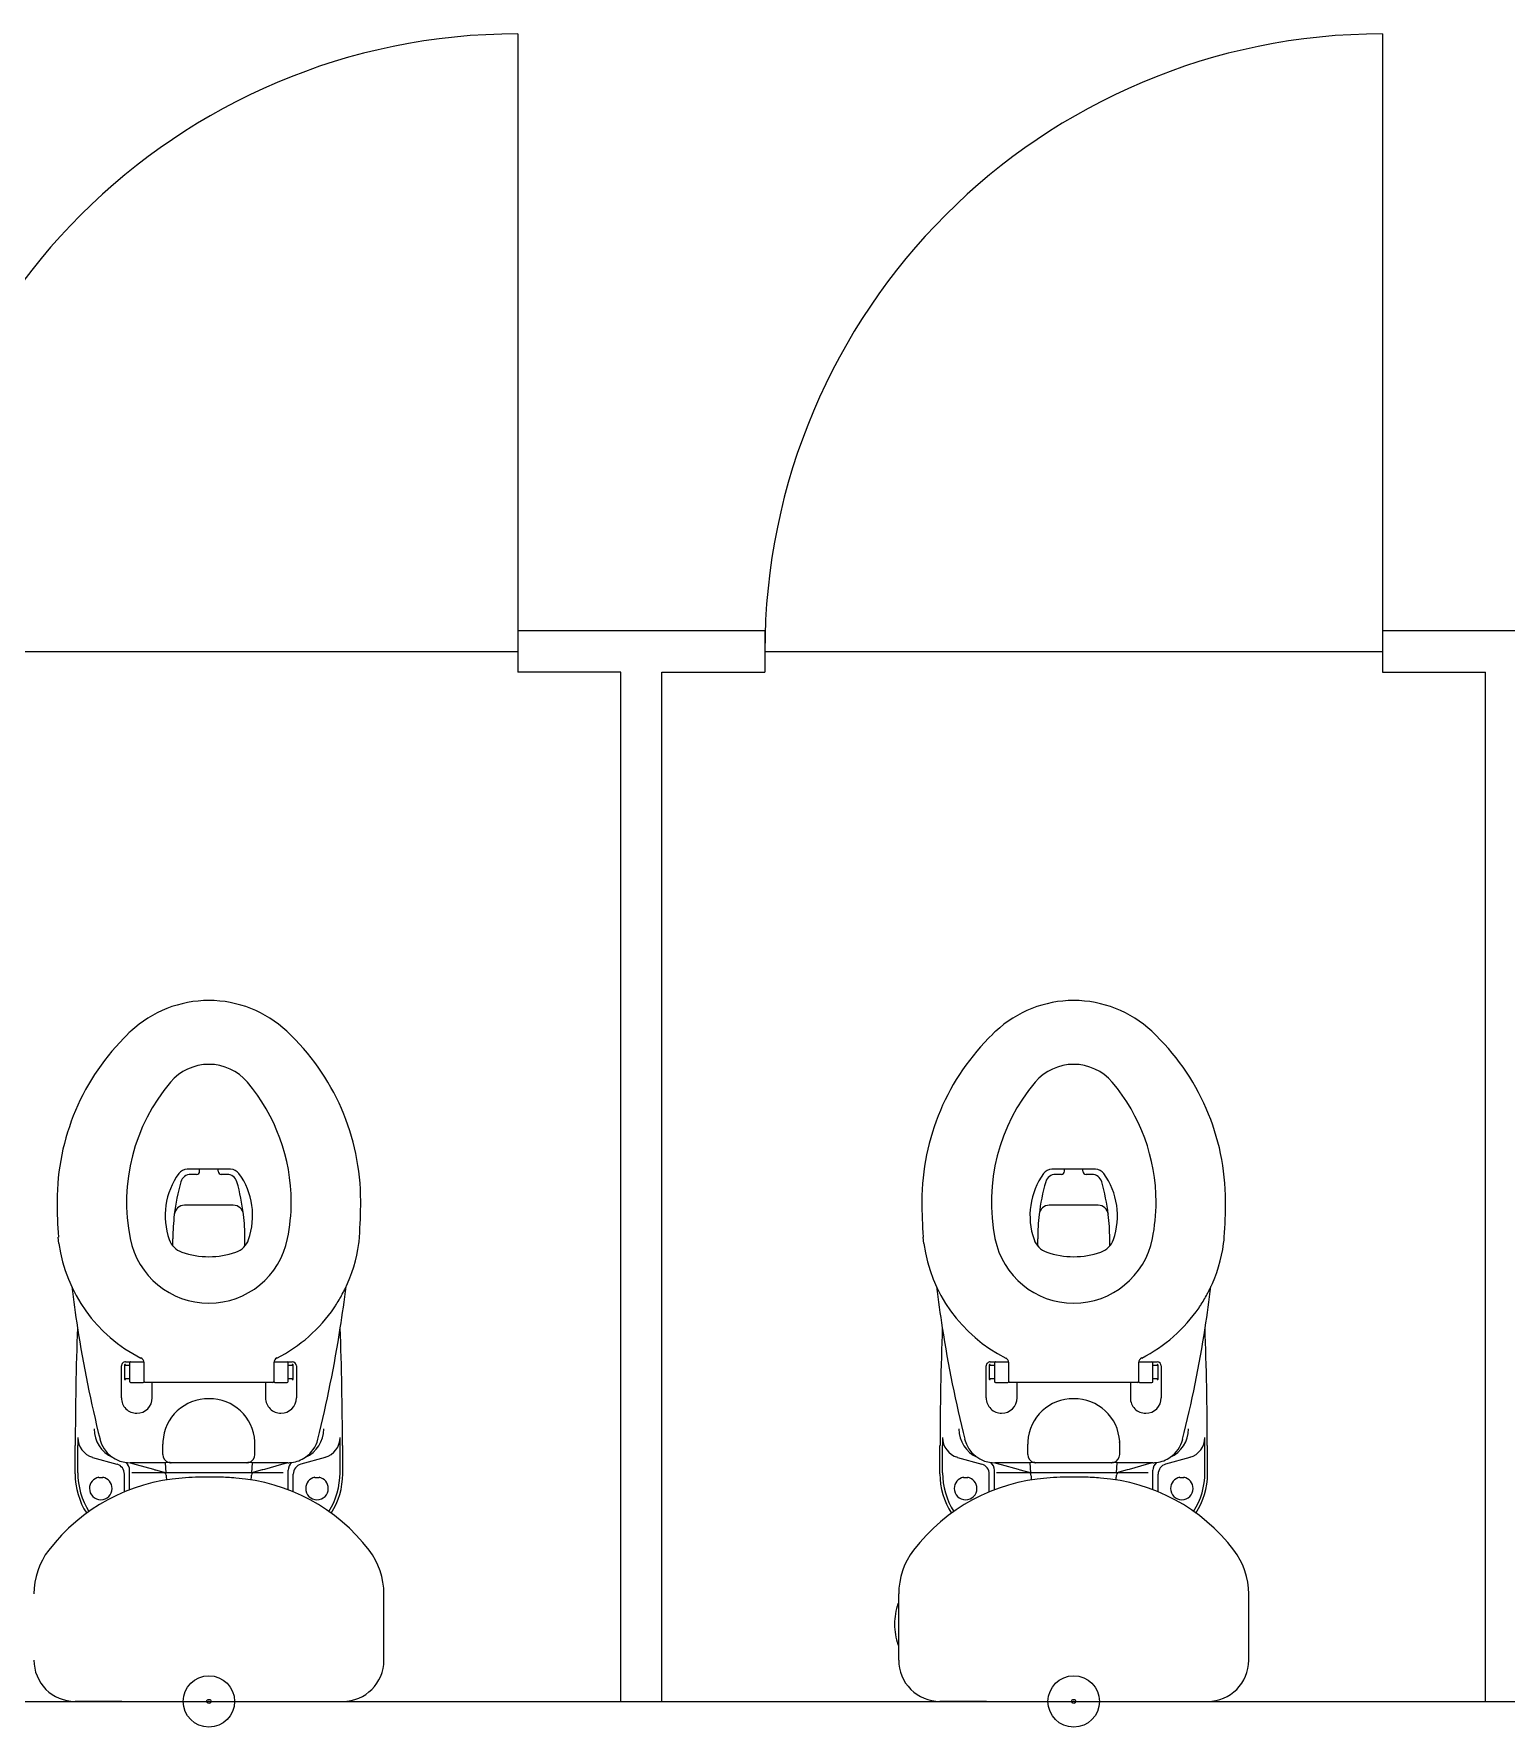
# Model space of a CAD drawing. Units: millimetres at full size, sheet at 1:100. Extents: x -40222 to 41440, y -29146 to 30741.
# Drawn here: x -28303 to -26873, y 15492 to 17137 of the extents above; entities that cross this region are included whole.
import ezdxf

# ---------------------------------------------------------------- set-up
doc = ezdxf.new("R2010")
doc.units = ezdxf.units.MM
doc.header["$LTSCALE"] = 100
doc.header["$PDMODE"] = 32
doc.header["$PDSIZE"] = 50
doc.layers.add('1-3', color=7, linetype='Continuous')
doc.layers.add('1-5', color=7, linetype='Continuous')

msp = doc.modelspace()

# ---------------------------------------------------------------- linework, layer by layer
at = {"layer": '1-3'}
msp.add_line((-30383.4, 15517.3), (-24985.8, 15517.3), dxfattribs=at)
at = {"layer": '1-5', "color": 4}
for p, q in [((-27833.4, 17137.3), (-27833.4, 16537.3)), ((-26993.4, 17137.3), (-26993.4, 16537.3)), ((-27833.4, 16557.3), (-27833.4, 16517.3)), ((-27593.4, 16557.3), (-27833.4, 16557.3)), ((-27593.4, 16557.3), (-27593.4, 16517.3)), ((-26993.4, 16557.3), (-26993.4, 16517.3)), ((-26753.4, 16557.3), (-26993.4, 16557.3)), ((-28433.4, 16537.3), (-27833.4, 16537.3)), ((-27593.4, 16537.3), (-26993.4, 16537.3)), ((-27733.4, 16517.3), (-27833.4, 16517.3)), ((-27733.4, 15517.3), (-27733.4, 16517.3)), ((-27693.4, 15517.3), (-27693.4, 16517.3)), ((-27693.4, 16517.3), (-27593.4, 16517.3)), ((-26993.4, 16517.3), (-26893.4, 16517.3)), ((-26893.4, 15517.3), (-26893.4, 16517.3))]:
    msp.add_line(p, q, dxfattribs=at)
at = {"layer": '1-5'}
for p, q in [((-28142.4, 16034.3), (-28154.5, 16034.3)), ((-28145.4, 16029.3), (-28151, 16029.3)), ((-28142.4, 16032.3), (-28142.4, 16034.3)), ((-28133.4, 16034.3), (-28142.4, 16034.3)), ((-28133, 16034.3), (-28133.4, 16034.3)), ((-28124.4, 16034.3), (-28133, 16034.3)), ((-28112.3, 16034.3), (-28124.4, 16034.3)), ((-28124.4, 16032.3), (-28124.4, 16034.3)), ((-28115.8, 16029.3), (-28121.4, 16029.3)), ((-27302.4, 16034.3), (-27314.5, 16034.3)), ((-27305.4, 16029.3), (-27311, 16029.3)), ((-27302.4, 16032.3), (-27302.4, 16034.3)), ((-27293.4, 16034.3), (-27302.4, 16034.3)), ((-27293, 16034.3), (-27293.4, 16034.3)), ((-27284.4, 16034.3), (-27293, 16034.3)), ((-27272.3, 16034.3), (-27284.4, 16034.3)), ((-27284.4, 16032.3), (-27284.4, 16034.3)), ((-27275.8, 16029.3), (-27281.4, 16029.3)), ((-28133.4, 15999.3), (-28157.1, 15999.3)), ((-28109.7, 15999.3), (-28133.4, 15999.3)), ((-27293.4, 15999.3), (-27317.1, 15999.3)), ((-27269.7, 15999.3), (-27293.4, 15999.3)), ((-28279, 15962.2), (-28279.7, 15968.4)), ((-28168.4, 15959.7), (-28168.4, 15966.8)), ((-28098.4, 15959.7), (-28098.4, 15966.8)), ((-27439, 15962.2), (-27439.7, 15968.4)), ((-27328.4, 15959.7), (-27328.4, 15966.8)), ((-27258.4, 15959.7), (-27258.4, 15966.8)), ((-28218.4, 15837.2), (-28218.4, 15843.2)), ((-28215.4, 15844), (-28215.4, 15837.2)), ((-28214.4, 15844.5), (-28214.9, 15844.5)), ((-28214.4, 15847.2), (-28209.4, 15847.2)), ((-28214.4, 15843.7), (-28214.4, 15844.5)), ((-28210.4, 15843.7), (-28214.4, 15843.7)), ((-28210.4, 15846.2), (-28210.4, 15843.7)), ((-28210.4, 15843.7), (-28210.4, 15837.2)), ((-28209.4, 15847.2), (-28203.4, 15847.2)), ((-28203.4, 15847.2), (-28197.4, 15847.2)), ((-28196.4, 15846), (-28196.4, 15846.4)), ((-28196.4, 15837.2), (-28196.4, 15846)), ((-28070.4, 15846.4), (-28070.4, 15846)), ((-28070.4, 15846), (-28070.4, 15837.2)), ((-28069.4, 15847.2), (-28063.4, 15847.2)), ((-28063.4, 15847.2), (-28057.4, 15847.2)), ((-28057.4, 15847.2), (-28052.4, 15847.2)), ((-28056.4, 15843.7), (-28056.4, 15846.2)), ((-28052.4, 15843.7), (-28056.4, 15843.7)), ((-28051.9, 15844.5), (-28052.4, 15844.5)), ((-28052.4, 15844.5), (-28052.4, 15843.7)), ((-28051.4, 15837.2), (-28051.4, 15844)), ((-28048.4, 15843.2), (-28048.4, 15837.2)), ((-27378.4, 15837.2), (-27378.4, 15843.2)), ((-27375.4, 15844), (-27375.4, 15837.2)), ((-27374.4, 15844.5), (-27374.9, 15844.5)), ((-27374.4, 15847.2), (-27369.4, 15847.2)), ((-27374.4, 15843.7), (-27374.4, 15844.5)), ((-27370.4, 15843.7), (-27374.4, 15843.7)), ((-27370.4, 15846.2), (-27370.4, 15843.7)), ((-27370.4, 15843.7), (-27370.4, 15837.2)), ((-27369.4, 15847.2), (-27363.4, 15847.2)), ((-27363.4, 15847.2), (-27357.4, 15847.2)), ((-27356.4, 15846), (-27356.4, 15846.4)), ((-27356.4, 15837.2), (-27356.4, 15846)), ((-27230.4, 15846.4), (-27230.4, 15846)), ((-27230.4, 15846), (-27230.4, 15837.2)), ((-27229.4, 15847.2), (-27223.4, 15847.2)), ((-27223.4, 15847.2), (-27217.4, 15847.2)), ((-27217.4, 15847.2), (-27212.4, 15847.2)), ((-27216.4, 15843.7), (-27216.4, 15846.2)), ((-27212.4, 15843.7), (-27216.4, 15843.7)), ((-27211.9, 15844.5), (-27212.4, 15844.5)), ((-27212.4, 15844.5), (-27212.4, 15843.7)), ((-27211.4, 15837.2), (-27211.4, 15844)), ((-27208.4, 15843.2), (-27208.4, 15837.2)), ((-28218.4, 15812.2), (-28218.4, 15837.2)), ((-28215.4, 15837.2), (-28215.4, 15830.5)), ((-28214.9, 15830), (-28214.4, 15830)), ((-28210.4, 15830.7), (-28214.4, 15830.7)), ((-28214.4, 15830), (-28214.4, 15830.7)), ((-28210.4, 15837.2), (-28210.4, 15830.7)), ((-28210.4, 15830.7), (-28210.4, 15828.2)), ((-28209.4, 15827.2), (-28203.4, 15827.2)), ((-28203.4, 15827.2), (-28197.4, 15827.2)), ((-28196.4, 15828.2), (-28196.4, 15837.2)), ((-28188.4, 15827.2), (-28195.4, 15827.2)), ((-28188.4, 15812.2), (-28188.4, 15827.2)), ((-28133.4, 15827.2), (-28188.4, 15827.2)), ((-28078.4, 15827.2), (-28133.4, 15827.2)), ((-28071.4, 15827.2), (-28078.4, 15827.2)), ((-28078.4, 15827.2), (-28078.4, 15812.2)), ((-28070.4, 15837.2), (-28070.4, 15828.2)), ((-28069.4, 15827.2), (-28063.4, 15827.2)), ((-28063.4, 15827.2), (-28057.4, 15827.2)), ((-28056.4, 15828.2), (-28056.4, 15830.7)), ((-28052.4, 15830.7), (-28056.4, 15830.7)), ((-28052.4, 15830.7), (-28052.4, 15830)), ((-28052.4, 15830), (-28051.9, 15830)), ((-28051.4, 15830.5), (-28051.4, 15837.2)), ((-28048.4, 15837.2), (-28048.4, 15812.2)), ((-27378.4, 15812.2), (-27378.4, 15837.2)), ((-27375.4, 15837.2), (-27375.4, 15830.5)), ((-27374.9, 15830), (-27374.4, 15830)), ((-27370.4, 15830.7), (-27374.4, 15830.7)), ((-27374.4, 15830), (-27374.4, 15830.7)), ((-27370.4, 15837.2), (-27370.4, 15830.7)), ((-27370.4, 15830.7), (-27370.4, 15828.2)), ((-27369.4, 15827.2), (-27363.4, 15827.2)), ((-27363.4, 15827.2), (-27357.4, 15827.2)), ((-27356.4, 15828.2), (-27356.4, 15837.2)), ((-27348.4, 15827.2), (-27355.4, 15827.2)), ((-27348.4, 15812.2), (-27348.4, 15827.2)), ((-27293.4, 15827.2), (-27348.4, 15827.2)), ((-27238.4, 15827.2), (-27293.4, 15827.2)), ((-27231.4, 15827.2), (-27238.4, 15827.2)), ((-27238.4, 15827.2), (-27238.4, 15812.2)), ((-27230.4, 15837.2), (-27230.4, 15828.2)), ((-27229.4, 15827.2), (-27223.4, 15827.2)), ((-27223.4, 15827.2), (-27217.4, 15827.2)), ((-27216.4, 15828.2), (-27216.4, 15830.7)), ((-27212.4, 15830.7), (-27216.4, 15830.7)), ((-27212.4, 15830.7), (-27212.4, 15830)), ((-27212.4, 15830), (-27211.9, 15830)), ((-27211.4, 15830.5), (-27211.4, 15837.2)), ((-27208.4, 15837.2), (-27208.4, 15812.2)), ((-28263.4, 15738.3), (-28263.4, 15765.8)), ((-28260.8, 15773.7), (-28260.8, 15765.8)), ((-28260.8, 15739.4), (-28260.8, 15765.8)), ((-28088.7, 15767), (-28088.7, 15767.5)), ((-28088.7, 15765.8), (-28088.7, 15767)), ((-28006, 15765.8), (-28006, 15773.7)), ((-28006, 15739.4), (-28006, 15765.8)), ((-28003.4, 15738.3), (-28003.4, 15765.8)), ((-27423.4, 15738.3), (-27423.4, 15765.8)), ((-27420.8, 15773.7), (-27420.8, 15765.8)), ((-27420.8, 15739.4), (-27420.8, 15765.8)), ((-27248.7, 15767), (-27248.7, 15767.5)), ((-27248.7, 15765.8), (-27248.7, 15767)), ((-27166, 15765.8), (-27166, 15773.7)), ((-27166, 15739.4), (-27166, 15765.8)), ((-27163.4, 15738.3), (-27163.4, 15765.8)), ((-28246.3, 15754.4), (-28222.7, 15747.7)), ((-28186.5, 15749.2), (-28204.4, 15749.2)), ((-28187.3, 15742.8), (-28185.8, 15742.3)), ((-28185, 15749.2), (-28186.5, 15749.2)), ((-28184.4, 15749.2), (-28185, 15749.2)), ((-28182.4, 15749.2), (-28184.4, 15749.2)), ((-28175.7, 15749.2), (-28182.4, 15749.2)), ((-28172.1, 15749.5), (-28175.7, 15749.2)), ((-28175, 15739.2), (-28175.7, 15749.2)), ((-28171.1, 15749.3), (-28172.1, 15749.5)), ((-28170.1, 15749.2), (-28171.1, 15749.3)), ((-28165.9, 15749.2), (-28170.1, 15749.2)), ((-28160.1, 15749.2), (-28160.6, 15749.2)), ((-28108.9, 15749.2), (-28133.4, 15749.2)), ((-28107.5, 15749.2), (-28108.9, 15749.2)), ((-28106.7, 15749.2), (-28107.5, 15749.2)), ((-28106.2, 15749.2), (-28106.7, 15749.2)), ((-28104.6, 15749.2), (-28106.2, 15749.2)), ((-28100.9, 15749.2), (-28104.6, 15749.2)), ((-28096.7, 15749.2), (-28100.9, 15749.2)), ((-28095.7, 15749.3), (-28096.7, 15749.2)), ((-28094.7, 15749.5), (-28095.7, 15749.3)), ((-28091.2, 15749.2), (-28094.7, 15749.5)), ((-28091.8, 15739.2), (-28091.2, 15749.2)), ((-28084.4, 15749.2), (-28091.2, 15749.2)), ((-28082.4, 15749.2), (-28084.4, 15749.2)), ((-28079.5, 15742.7), (-28081, 15742.3)), ((-28062.4, 15749.2), (-28080.3, 15749.2)), ((-28056.6, 15749.2), (-28062.4, 15749.2)), ((-28020.5, 15754.4), (-28044.2, 15747.7)), ((-27406.3, 15754.4), (-27382.7, 15747.7)), ((-27346.5, 15749.2), (-27364.4, 15749.2)), ((-27347.3, 15742.8), (-27345.8, 15742.3)), ((-27345, 15749.2), (-27346.5, 15749.2)), ((-27344.4, 15749.2), (-27345, 15749.2)), ((-27342.4, 15749.2), (-27344.4, 15749.2)), ((-27335.7, 15749.2), (-27342.4, 15749.2)), ((-27332.1, 15749.5), (-27335.7, 15749.2)), ((-27335, 15739.2), (-27335.7, 15749.2)), ((-27331.1, 15749.3), (-27332.1, 15749.5)), ((-27330.1, 15749.2), (-27331.1, 15749.3)), ((-27325.9, 15749.2), (-27330.1, 15749.2)), ((-27320.1, 15749.2), (-27320.6, 15749.2)), ((-27268.9, 15749.2), (-27293.4, 15749.2)), ((-27267.5, 15749.2), (-27268.9, 15749.2)), ((-27266.7, 15749.2), (-27267.5, 15749.2)), ((-27266.2, 15749.2), (-27266.7, 15749.2)), ((-27264.6, 15749.2), (-27266.2, 15749.2)), ((-27260.9, 15749.2), (-27264.6, 15749.2)), ((-27256.7, 15749.2), (-27260.9, 15749.2)), ((-27255.7, 15749.3), (-27256.7, 15749.2)), ((-27254.7, 15749.5), (-27255.7, 15749.3)), ((-27251.2, 15749.2), (-27254.7, 15749.5)), ((-27251.8, 15739.2), (-27251.2, 15749.2)), ((-27244.4, 15749.2), (-27251.2, 15749.2)), ((-27242.4, 15749.2), (-27244.4, 15749.2)), ((-27239.5, 15742.7), (-27241, 15742.3)), ((-27222.4, 15749.2), (-27240.3, 15749.2)), ((-27216.6, 15749.2), (-27222.4, 15749.2)), ((-27180.5, 15754.4), (-27204.2, 15747.7)), ((-28240.4, 15734.6), (-28240.4, 15735.1)), ((-28238.4, 15734.6), (-28239.9, 15734.6)), ((-28236.9, 15734.6), (-28238.4, 15734.6)), ((-28236.4, 15734.6), (-28236.4, 15735.1)), ((-28215.4, 15720.9), (-28215.4, 15738.1)), ((-28210.4, 15722.9), (-28210.4, 15741.8)), ((-28201, 15739.2), (-28208.3, 15739.2)), ((-28187.4, 15739.2), (-28201, 15739.2)), ((-28185.9, 15739.2), (-28187.4, 15739.2)), ((-28185.4, 15739.2), (-28185.9, 15739.2)), ((-28185.8, 15742.3), (-28185.3, 15742.2)), ((-28176, 15739.2), (-28185.4, 15739.2)), ((-28185.3, 15742.2), (-28177.1, 15739.9)), ((-28175, 15739.2), (-28176, 15739.2)), ((-28161.9, 15739.2), (-28162.4, 15739.2)), ((-28161.2, 15739.2), (-28161.9, 15739.2)), ((-28159.9, 15739.2), (-28161.2, 15739.2)), ((-28133.4, 15739.2), (-28159.9, 15739.2)), ((-28106.9, 15739.2), (-28133.4, 15739.2)), ((-28105.7, 15739.2), (-28106.9, 15739.2)), ((-28104.9, 15739.2), (-28105.7, 15739.2)), ((-28104.4, 15739.2), (-28104.9, 15739.2)), ((-28094.4, 15739.2), (-28099.4, 15739.2)), ((-28093.4, 15739.2), (-28094.4, 15739.2)), ((-28091.8, 15739.2), (-28093.4, 15739.2)), ((-28090.8, 15739.2), (-28091.8, 15739.2)), ((-28081.4, 15739.2), (-28090.8, 15739.2)), ((-28081.5, 15742.2), (-28089.7, 15739.9)), ((-28081, 15742.3), (-28081.5, 15742.2)), ((-28080.9, 15739.2), (-28081.4, 15739.2)), ((-28079.4, 15739.2), (-28080.9, 15739.2)), ((-28065.9, 15739.2), (-28079.4, 15739.2)), ((-28061.1, 15739.2), (-28065.9, 15739.2)), ((-28056.4, 15722.9), (-28056.4, 15741.8)), ((-28051.4, 15720.9), (-28051.4, 15738.1)), ((-28030.4, 15734.6), (-28030.4, 15735.1)), ((-28028.4, 15734.6), (-28029.9, 15734.6)), ((-28026.9, 15734.6), (-28028.4, 15734.6)), ((-28026.4, 15734.6), (-28026.4, 15735.1)), ((-27400.4, 15734.6), (-27400.4, 15735.1)), ((-27398.4, 15734.6), (-27399.9, 15734.6)), ((-27396.9, 15734.6), (-27398.4, 15734.6)), ((-27396.4, 15734.6), (-27396.4, 15735.1)), ((-27375.4, 15720.9), (-27375.4, 15738.1)), ((-27370.4, 15722.9), (-27370.4, 15741.8)), ((-27361, 15739.2), (-27368.3, 15739.2)), ((-27347.4, 15739.2), (-27361, 15739.2)), ((-27345.9, 15739.2), (-27347.4, 15739.2)), ((-27345.4, 15739.2), (-27345.9, 15739.2)), ((-27345.8, 15742.3), (-27345.3, 15742.2)), ((-27336, 15739.2), (-27345.4, 15739.2)), ((-27345.3, 15742.2), (-27337.1, 15739.9)), ((-27335, 15739.2), (-27336, 15739.2)), ((-27321.9, 15739.2), (-27322.4, 15739.2)), ((-27321.2, 15739.2), (-27321.9, 15739.2)), ((-27319.9, 15739.2), (-27321.2, 15739.2)), ((-27293.4, 15739.2), (-27319.9, 15739.2)), ((-27266.9, 15739.2), (-27293.4, 15739.2)), ((-27265.7, 15739.2), (-27266.9, 15739.2)), ((-27264.9, 15739.2), (-27265.7, 15739.2)), ((-27264.4, 15739.2), (-27264.9, 15739.2)), ((-27254.4, 15739.2), (-27259.4, 15739.2)), ((-27253.4, 15739.2), (-27254.4, 15739.2)), ((-27251.8, 15739.2), (-27253.4, 15739.2)), ((-27250.8, 15739.2), (-27251.8, 15739.2)), ((-27241.4, 15739.2), (-27250.8, 15739.2)), ((-27241.5, 15742.2), (-27249.7, 15739.9)), ((-27241, 15742.3), (-27241.5, 15742.2)), ((-27240.9, 15739.2), (-27241.4, 15739.2)), ((-27239.4, 15739.2), (-27240.9, 15739.2)), ((-27225.9, 15739.2), (-27239.4, 15739.2)), ((-27221.1, 15739.2), (-27225.9, 15739.2)), ((-27216.4, 15722.9), (-27216.4, 15741.8)), ((-27211.4, 15720.9), (-27211.4, 15738.1)), ((-27190.4, 15734.6), (-27190.4, 15735.1)), ((-27188.4, 15734.6), (-27189.9, 15734.6)), ((-27186.9, 15734.6), (-27188.4, 15734.6)), ((-27186.4, 15734.6), (-27186.4, 15735.1)), ((-27963.4, 15604.8), (-27963.4, 15621.7)), ((-27464.2, 15612.3), (-27463.4, 15612.3)), ((-27123.4, 15604.8), (-27123.4, 15621.7)), ((-27963.4, 15592.3), (-27963.4, 15604.8)), ((-27463.4, 15592.3), (-27463.4, 15604.8)), ((-27123.4, 15592.3), (-27123.4, 15604.8)), ((-27963.4, 15579.8), (-27963.4, 15592.3)), ((-27963.4, 15557.3), (-27963.4, 15579.8)), ((-27463.4, 15579.8), (-27463.4, 15592.3)), ((-27463.4, 15572.3), (-27463.4, 15579.8)), ((-27123.4, 15579.8), (-27123.4, 15592.3)), ((-27123.4, 15557.3), (-27123.4, 15579.8)), ((-27464.2, 15572.3), (-27463.4, 15572.3)), ((-27463.4, 15557.3), (-27463.4, 15572.3)), ((-28253.4, 15517.3), (-28263.4, 15517.3)), ((-28246.4, 15517.3), (-28253.4, 15517.3)), ((-28218, 15517.3), (-28246.4, 15517.3)), ((-28218, 15517.3), (-28173.4, 15517.3)), ((-28173.4, 15517.3), (-28133.4, 15517.3)), ((-28133.4, 15517.3), (-28093.4, 15517.3)), ((-28093.4, 15517.3), (-28053.4, 15517.3)), ((-28053.4, 15517.3), (-28048.5, 15517.3)), ((-27413.4, 15517.3), (-27423.4, 15517.3)), ((-27406.4, 15517.3), (-27413.4, 15517.3)), ((-27378, 15517.3), (-27406.4, 15517.3)), ((-27378, 15517.3), (-27333.4, 15517.3)), ((-27333.4, 15517.3), (-27293.4, 15517.3)), ((-27293.4, 15517.3), (-27253.4, 15517.3)), ((-27253.4, 15517.3), (-27213.4, 15517.3)), ((-27213.4, 15517.3), (-27208.5, 15517.3))]:
    msp.add_line(p, q, dxfattribs=at)
for points in [[(-28056.4, 15830.7), (-28056.4, 15837.2), (-28056.4, 15843.7)], [(-27216.4, 15830.7), (-27216.4, 15837.2), (-27216.4, 15843.7)], [(-28178.1, 15757.2), (-28178.1, 15761.6), (-28178.1, 15765.8), (-28178.1, 15766.7), (-28178.1, 15767.3)], [(-28088.7, 15767), (-28088.7, 15767.5), (-28088.8, 15769.6)], [(-28088.7, 15757.2), (-28088.7, 15761.6), (-28088.7, 15765.8)], [(-27338.1, 15757.2), (-27338.1, 15761.6), (-27338.1, 15765.8), (-27338.1, 15766.7), (-27338.1, 15767.3)], [(-27248.7, 15767), (-27248.7, 15767.5), (-27248.8, 15769.6)], [(-27248.7, 15757.2), (-27248.7, 15761.6), (-27248.7, 15765.8)], [(-28204.4, 15749.2), (-28210, 15749.2), (-28203.9, 15747.5), (-28187.3, 15742.8)], [(-28160.6, 15749.2), (-28162.2, 15749.2), (-28165.9, 15749.2)], [(-28133.4, 15749.2), (-28158, 15749.2), (-28159.3, 15749.2), (-28160.1, 15749.2)], [(-28080.3, 15749.2), (-28081.9, 15749.2), (-28082.4, 15749.2)], [(-28056.6, 15749.2), (-28063, 15747.4), (-28079.5, 15742.7)], [(-27364.4, 15749.2), (-27370, 15749.2), (-27363.9, 15747.5), (-27347.3, 15742.8)], [(-27320.6, 15749.2), (-27322.2, 15749.2), (-27325.9, 15749.2)], [(-27293.4, 15749.2), (-27318, 15749.2), (-27319.3, 15749.2), (-27320.1, 15749.2)], [(-27240.3, 15749.2), (-27241.9, 15749.2), (-27242.4, 15749.2)], [(-27216.6, 15749.2), (-27223, 15747.4), (-27239.5, 15742.7)], [(-28167.4, 15739.2), (-28172.4, 15739.2), (-28173.4, 15739.2), (-28175, 15739.2)], [(-28162.4, 15739.2), (-28163.9, 15739.2), (-28167.4, 15739.2)], [(-28099.4, 15739.2), (-28102.9, 15739.2), (-28104.4, 15739.2)], [(-27327.4, 15739.2), (-27332.4, 15739.2), (-27333.4, 15739.2), (-27335, 15739.2)], [(-27322.4, 15739.2), (-27323.9, 15739.2), (-27327.4, 15739.2)], [(-27259.4, 15739.2), (-27262.9, 15739.2), (-27264.4, 15739.2)], [(-27463.4, 15604.8), (-27463.4, 15612.3), (-27463.4, 15621.7)], [(-28048.5, 15517.3), (-28013.4, 15517.3), (-28003.4, 15517.3)], [(-27208.5, 15517.3), (-27173.4, 15517.3), (-27163.4, 15517.3)]]:
    msp.add_lwpolyline(points, dxfattribs=at)
at = {"layer": '1-5', "color": 4}
for centre in [(-27833.4, 16537.3), (-26993.4, 16537.3)]:
    msp.add_arc(centre, 600, 90, 180, dxfattribs=at)
at = {"layer": '1-5'}
for centre, major_axis, start_param, end_param in [((-28133.4, 16087.2), (0, 111), 6.283185, 7.034512), ((-28133.4, 16087.2), (0, 111), 5.531859, 6.283185), ((-27293.4, 16087.2), (0, 111), 6.283185, 7.034512), ((-27293.4, 16087.2), (0, 111), 5.531859, 6.283185), ((-28054.9, 16003.2), (0, 226), 0.76879, 1.570796), ((-28204.2, 16160.2), (0, 9.62), 0.547414, 0.957844), ((-28211.9, 16003.2), (0, 226), 4.712513, 5.531912), ((-27214.9, 16003.2), (0, 226), 0.76879, 1.570796), ((-27364.2, 16160.2), (0, 9.62), 0.547414, 0.957844), ((-27371.9, 16003.2), (0, 226), 4.712513, 5.531912), ((-28133.4, 16087.2), (0, 49), 6.283185, 7.152234), ((-28133.4, 16087.2), (0, 49), 5.414158, 6.283207), ((-27293.4, 16087.2), (0, 49), 6.283185, 7.152234), ((-27293.4, 16087.2), (0, 49), 5.414158, 6.283207), ((-28032.8, 16002.4), (0, 180.6), 0.869866, 1.768562), ((-28234, 16002.4), (0, 180.6), 4.712389, 5.413313), ((-27192.8, 16002.4), (0, 180.6), 0.869866, 1.768562), ((-27394, 16002.4), (0, 180.6), 4.712389, 5.413313), ((-28105.9, 15989.1), (0, 70), 0.945064, 1.907886), ((-28154.5, 16024.3), (0, 10), 6.283185, 7.22825), ((-28151, 16019.3), (0, 10), 6.283185, 7.574297), ((-28145.4, 16032.3), (0, 3), 3.141593, 4.712389), ((-28121.4, 16032.3), (0, 3), 1.570796, 3.141593), ((-28115.8, 16019.3), (0, 10), 4.992073, 6.283185), ((-28112.3, 16024.3), (0, 10), 5.338121, 6.283185), ((-28160.9, 15989.1), (0, 70), 4.375299, 5.338121), ((-27265.9, 15989.1), (0, 70), 0.945064, 1.907886), ((-27314.5, 16024.3), (0, 10), 6.283185, 7.22825), ((-27311, 16019.3), (0, 10), 6.283185, 7.574297), ((-27305.4, 16032.3), (0, 3), 3.141593, 4.712389), ((-27281.4, 16032.3), (0, 3), 1.570796, 3.141593), ((-27275.8, 16019.3), (0, 10), 4.992073, 6.283185), ((-27272.3, 16024.3), (0, 10), 5.338121, 6.283185), ((-27320.9, 15989.1), (0, 70), 4.375299, 5.338121), ((-27968.4, 15966.8), (0, 200), 1.291112, 1.452362), ((-28298.4, 15966.8), (0, 200), 4.830823, 4.992073), ((-27128.4, 15966.8), (0, 200), 1.291112, 1.452362), ((-27458.4, 15966.8), (0, 200), 4.830823, 4.992073), ((-27780.9, 16003.2), (0, 500), 1.570796, 1.640604), ((-27968.4, 15966.8), (0, 200), 1.452362, 1.570796), ((-28157.1, 15989.3), (0, 10), 6.283185, 7.735547), ((-28109.7, 15989.3), (0, 10), 4.830823, 6.283185), ((-28298.4, 15966.8), (0, 200), 4.712389, 4.830823), ((-28234, 16002.4), (0, 180.6), 4.514617, 4.712389), ((-28486.2, 16003.3), (0, 500.3), 4.6426, 4.712365), ((-26940.9, 16003.2), (0, 500), 1.570796, 1.640604), ((-27128.4, 15966.8), (0, 200), 1.452362, 1.570796), ((-27317.1, 15989.3), (0, 10), 6.283185, 7.735547), ((-27269.7, 15989.3), (0, 10), 4.830823, 6.283185), ((-27458.4, 15966.8), (0, 200), 4.712389, 4.830823), ((-27394, 16002.4), (0, 180.6), 4.514617, 4.712389), ((-27646.2, 16003.3), (0, 500.3), 4.6426, 4.712365), ((-28133.4, 15982.2), (0, 147), 1.707659, 2.675745), ((-28133.4, 15982.2), (0, 78), 1.768568, 3.141593), ((-28153.1, 15972.6), (0, 20), 1.907886, 2.8073), ((-28133.4, 15982.2), (0, 78), 3.141593, 4.514617), ((-28113.7, 15972.6), (0, 20), 3.475885, 4.375299), ((-28133.4, 15982.2), (0, 147), 4.261425, 4.575526), ((-28036.5, 15970.5), (0, 49.4), 4.543549, 4.669478), ((-27293.4, 15982.2), (0, 147), 1.707659, 2.675745), ((-27293.4, 15982.2), (0, 78), 1.768568, 3.141593), ((-27313.1, 15972.6), (0, 20), 1.907886, 2.8073), ((-27293.4, 15982.2), (0, 78), 3.141593, 4.514617), ((-27273.7, 15972.6), (0, 20), 3.475885, 4.375299), ((-27293.4, 15982.2), (0, 147), 4.261425, 4.575526), ((-27196.5, 15970.5), (0, 49.4), 4.543549, 4.669478), ((-28133.4, 16029.3), (0, 80), 2.8073, 3.141593), ((-28133.4, 16029.3), (0, 80), 3.141593, 3.475885), ((-27293.4, 16029.3), (0, 80), 2.8073, 3.141593), ((-27293.4, 16029.3), (0, 80), 3.141593, 3.475885), ((-27075.3, 16063.8), (0, 1200), 1.690554, 1.724432), ((-28106, 15966.4), (0, 115.3), 4.132388, 4.245165), ((-29191.5, 16063.8), (0, 1200), 4.558753, 4.592631), ((-28133.4, 15982.2), (0, 147), 4.233009, 4.261425), ((-26235.3, 16063.8), (0, 1200), 1.690554, 1.724432), ((-27266, 15966.4), (0, 115.3), 4.132388, 4.245165), ((-28351.5, 16063.8), (0, 1200), 4.558753, 4.592631), ((-27293.4, 15982.2), (0, 147), 4.233009, 4.261425), ((-28133.4, 15982.2), (0, 147), 3.60744, 4.116958), ((-28133.4, 15982.2), (0, 147), 4.116958, 4.144544), ((-27293.4, 15982.2), (0, 147), 3.60744, 4.116958), ((-27293.4, 15982.2), (0, 147), 4.116958, 4.144544), ((-25263.4, 15765.8), (0, 3000.1), 1.53266, 1.570796), ((-27075.3, 16063.8), (0, 1200), 1.724432, 1.816446), ((-29191.5, 16063.8), (0, 1200), 4.466739, 4.558753), ((-31003.5, 15765.8), (0, 3000.1), 4.712389, 4.750525), ((-24423.4, 15765.8), (0, 3000.1), 1.53266, 1.570796), ((-26235.3, 16063.8), (0, 1200), 1.724432, 1.816446), ((-28351.5, 16063.8), (0, 1200), 4.466739, 4.558753), ((-30163.5, 15765.8), (0, 3000.1), 4.712389, 4.750525), ((-28214.4, 15843.2), (0, 4), 6.283185, 7.853982), ((-28214.9, 15844), (0, 0.5), 6.283185, 7.853982), ((-28209.4, 15846.2), (0, 1), 6.283185, 7.853982), ((-28201.9, 15846), (0, 5.5), 4.791436, 5.817337), ((-28197.4, 15846.2), (0, 1), 4.897989, 6.283185), ((-28201.9, 15846), (0, 5.5), 4.712389, 4.791436), ((-28064.9, 15846), (0, 5.5), 0.465848, 1.491749), ((-28069.4, 15846.2), (0, 1), 6.283185, 7.668381), ((-28064.9, 15846), (0, 5.5), 1.491749, 1.570796), ((-28057.4, 15846.2), (0, 1), 4.712389, 6.283185), ((-28052.4, 15843.2), (0, 4), 4.712389, 6.283185), ((-28051.9, 15844), (0, 0.5), 4.712389, 6.283185), ((-27374.4, 15843.2), (0, 4), 6.283185, 7.853982), ((-27374.9, 15844), (0, 0.5), 6.283185, 7.853982), ((-27369.4, 15846.2), (0, 1), 6.283185, 7.853982), ((-27361.9, 15846), (0, 5.5), 4.791436, 5.817337), ((-27357.4, 15846.2), (0, 1), 4.897989, 6.283185), ((-27361.9, 15846), (0, 5.5), 4.712389, 4.791436), ((-27224.9, 15846), (0, 5.5), 0.465848, 1.491749), ((-27229.4, 15846.2), (0, 1), 6.283185, 7.668381), ((-27224.9, 15846), (0, 5.5), 1.491749, 1.570796), ((-27217.4, 15846.2), (0, 1), 4.712389, 6.283185), ((-27212.4, 15843.2), (0, 4), 4.712389, 6.283185), ((-27211.9, 15844), (0, 0.5), 4.712389, 6.283185), ((-28214.9, 15830.5), (0, 0.5), 1.570796, 3.141593), ((-28209.4, 15828.2), (0, 1), 1.570796, 3.141593), ((-28197.4, 15828.2), (0, 1), 3.141593, 4.712389), ((-28195.4, 15828.2), (0, 1), 1.570796, 3.141593), ((-28071.4, 15828.2), (0, 1), 3.141593, 4.712389), ((-28069.4, 15828.2), (0, 1), 1.570796, 3.141593), ((-28057.4, 15828.2), (0, 1), 3.141593, 4.712389), ((-28051.9, 15830.5), (0, 0.5), 3.141593, 4.712389), ((-27374.9, 15830.5), (0, 0.5), 1.570796, 3.141593), ((-27369.4, 15828.2), (0, 1), 1.570796, 3.141593), ((-27357.4, 15828.2), (0, 1), 3.141593, 4.712389), ((-27355.4, 15828.2), (0, 1), 1.570796, 3.141593), ((-27231.4, 15828.2), (0, 1), 3.141593, 4.712389), ((-27229.4, 15828.2), (0, 1), 1.570796, 3.141593), ((-27217.4, 15828.2), (0, 1), 3.141593, 4.712389), ((-27211.9, 15830.5), (0, 0.5), 3.141593, 4.712389), ((-28203.4, 15812.2), (0, 15), 1.570796, 3.141593), ((-28203.4, 15812.2), (0, 15), 3.141593, 4.712389), ((-28134.1, 15767.3), (0, 44), 6.266791, 7.800493), ((-28132.7, 15767.3), (0, 44), 4.765854, 6.299595), ((-28063.4, 15812.2), (0, 15), 1.570796, 3.141593), ((-28063.4, 15812.2), (0, 15), 3.141593, 4.712389), ((-27363.4, 15812.2), (0, 15), 1.570796, 3.141593), ((-27363.4, 15812.2), (0, 15), 3.141593, 4.712389), ((-27294.1, 15767.3), (0, 44), 6.266791, 7.800493), ((-27292.7, 15767.3), (0, 44), 4.765854, 6.299595), ((-27223.4, 15812.2), (0, 15), 1.570796, 3.141593), ((-27223.4, 15812.2), (0, 15), 3.141593, 4.712389), ((-28214.9, 15781.9), (0, 30), 1.565341, 2.719157), ((-28051.9, 15781.9), (0, 30), 3.564028, 4.717844), ((-27374.9, 15781.9), (0, 30), 1.565341, 2.719157), ((-27211.9, 15781.9), (0, 30), 3.564028, 4.717844), ((-28240.8, 15773.7), (0, 20), 1.56814, 2.863097), ((-28210.1, 15779.4), (0, 30.2), 1.821035, 3.146182), ((-28134.1, 15767.3), (0, 44), 1.517308, 1.570796), ((-28132.7, 15767.3), (0, 44), 4.717742, 4.765854), ((-28056.6, 15779.2), (0, 30), 3.742133, 4.466739), ((-28026, 15773.7), (0, 20), 3.420088, 4.715045), ((-27400.8, 15773.7), (0, 20), 1.56814, 2.863097), ((-27370.1, 15779.4), (0, 30.2), 1.821035, 3.146182), ((-27294.1, 15767.3), (0, 44), 1.517308, 1.570796), ((-27292.7, 15767.3), (0, 44), 4.717742, 4.765854), ((-27216.6, 15779.2), (0, 30), 3.742133, 4.466739), ((-27186, 15773.7), (0, 20), 3.420088, 4.715045), ((-28225.4, 15738.1), (0, 10), 4.712389, 6.00469), ((-28220.4, 15741.8), (0, 10), 4.712389, 5.58276), ((-28170.1, 15757.2), (0, 8), 1.570796, 2.895922), ((-28170.1, 15757.2), (0, 8), 2.895922, 3.021374), ((-28170.1, 15757.2), (0, 8), 3.021374, 3.141593), ((-28096.7, 15757.2), (0, 8), 3.141593, 3.261811), ((-28096.7, 15757.2), (0, 8), 3.261811, 3.387263), ((-28096.7, 15757.2), (0, 8), 3.387263, 4.712389), ((-28056.6, 15779.2), (0, 30), 3.141593, 3.266085), ((-28046.4, 15741.8), (0, 10), 0.700425, 1.570796), ((-28056.6, 15779.2), (0, 30), 3.266085, 3.742133), ((-28041.4, 15738.1), (0, 10), 0.278495, 1.570796), ((-27385.4, 15738.1), (0, 10), 4.712389, 6.00469), ((-27380.4, 15741.8), (0, 10), 4.712389, 5.58276), ((-27330.1, 15757.2), (0, 8), 1.570796, 2.895922), ((-27330.1, 15757.2), (0, 8), 2.895922, 3.021374), ((-27330.1, 15757.2), (0, 8), 3.021374, 3.141593), ((-27256.7, 15757.2), (0, 8), 3.141593, 3.261811), ((-27256.7, 15757.2), (0, 8), 3.261811, 3.387263), ((-27256.7, 15757.2), (0, 8), 3.387263, 4.712389), ((-27216.6, 15779.2), (0, 30), 3.141593, 3.266085), ((-27206.4, 15741.8), (0, 10), 0.700425, 1.570796), ((-27216.6, 15779.2), (0, 30), 3.266085, 3.742133), ((-27201.4, 15738.1), (0, 10), 0.278495, 1.570796), ((-28146, 15554.8), (0, 180), 0.074681, 0.917003), ((-28193.4, 15738.3), (0, 70), 1.570796, 2.146485), ((-28190.8, 15739.4), (0, 70), 1.570796, 2.1371), ((-28238.4, 15724.2), (0, 11), 0.182835, 1.570796), ((-28238.4, 15724.2), (0, 10.5), 0.143243, 0.191506), ((-28238.4, 15724.2), (0, 10.5), 6.091679, 6.139942), ((-28238.4, 15724.2), (0, 11), 4.712389, 6.10035), ((-28177.9, 15737), (0, 3), 5.575742, 6.00469), ((-28177.9, 15737), (0, 3), 4.766474, 5.575742), ((-28135.8, 15739.2), (0, 39.2), 1.624881, 1.74268), ((-28133.4, 15385.3), (0, 350), 6.283185, 6.357866), ((-28133.4, 15385.3), (0, 350), 6.283185, 6.357866), ((-28133.4, 15385.3), (0, 350), 6.25461, 6.283185), ((-28133.4, 15385.3), (0, 350), 6.25461, 6.283185), ((-28133.4, 15385.3), (0, 350), 6.208504, 6.25461), ((-28133.4, 15385.3), (0, 350), 6.208504, 6.25461), ((-28120.7, 15554.8), (0, 180), 5.366182, 6.208504), ((-28131, 15739.2), (0, 39.2), 4.54088, 4.658304), ((-28088.9, 15737), (0, 3), 0.707443, 1.516711), ((-28088.9, 15737), (0, 3), 0.278495, 0.707443), ((-28028.4, 15724.2), (0, 11), 0.182835, 1.570796), ((-28028.4, 15724.2), (0, 10.5), 0.143243, 0.191506), ((-28028.4, 15724.2), (0, 10.5), 6.091679, 6.139942), ((-28028.4, 15724.2), (0, 11), 4.712389, 6.10035), ((-28076, 15739.4), (0, 70), 4.146855, 4.712389), ((-28073.4, 15738.3), (0, 70), 4.137486, 4.712389), ((-27306, 15554.8), (0, 180), 0.074681, 0.917003), ((-27353.4, 15738.3), (0, 70), 1.570796, 2.146485), ((-27350.8, 15739.4), (0, 70), 1.570796, 2.1371), ((-27398.4, 15724.2), (0, 11), 0.182835, 1.570796), ((-27398.4, 15724.2), (0, 10.5), 0.143243, 0.191506), ((-27398.4, 15724.2), (0, 10.5), 6.091679, 6.139942), ((-27398.4, 15724.2), (0, 11), 4.712389, 6.10035), ((-27337.9, 15737), (0, 3), 5.575742, 6.00469), ((-27337.9, 15737), (0, 3), 4.766474, 5.575742), ((-27295.8, 15739.2), (0, 39.2), 1.624881, 1.74268), ((-27293.4, 15385.3), (0, 350), 6.283185, 6.357866), ((-27293.4, 15385.3), (0, 350), 6.283185, 6.357866), ((-27293.4, 15385.3), (0, 350), 6.25461, 6.283185), ((-27293.4, 15385.3), (0, 350), 6.25461, 6.283185), ((-27293.4, 15385.3), (0, 350), 6.208504, 6.25461), ((-27293.4, 15385.3), (0, 350), 6.208504, 6.25461), ((-27280.7, 15554.8), (0, 180), 5.366182, 6.208504), ((-27291, 15739.2), (0, 39.2), 4.54088, 4.658304), ((-27248.9, 15737), (0, 3), 0.707443, 1.516711), ((-27248.9, 15737), (0, 3), 0.278495, 0.707443), ((-27188.4, 15724.2), (0, 11), 0.182835, 1.570796), ((-27188.4, 15724.2), (0, 10.5), 0.143243, 0.191506), ((-27188.4, 15724.2), (0, 10.5), 6.091679, 6.139942), ((-27188.4, 15724.2), (0, 11), 4.712389, 6.10035), ((-27236, 15739.4), (0, 70), 4.146855, 4.712389), ((-27233.4, 15738.3), (0, 70), 4.137486, 4.712389), ((-28238.4, 15724.2), (0, 11), 1.570796, 3.141593), ((-28238.4, 15724.2), (0, 11), 3.141593, 4.712389), ((-28028.4, 15724.2), (0, 11), 1.570796, 3.141593), ((-28028.4, 15724.2), (0, 11), 3.141593, 4.712389), ((-27398.4, 15724.2), (0, 11), 1.570796, 3.141593), ((-27398.4, 15724.2), (0, 11), 3.141593, 4.712389), ((-27188.4, 15724.2), (0, 11), 1.570796, 3.141593), ((-27188.4, 15724.2), (0, 11), 3.141593, 4.712389), ((-28233.4, 15621.7), (0, 70), 0.917003, 1.570796), ((-28033.4, 15621.7), (0, 70), 4.712389, 5.366182), ((-27393.4, 15621.7), (0, 70), 0.917003, 1.570796), ((-27193.4, 15621.7), (0, 70), 4.712389, 5.366182), ((-27402.4, 15592.3), (0, 65), 1.258029, 1.570796), ((-27402.4, 15592.3), (0, 65), 1.570796, 1.883563), ((-28263.4, 15557.3), (0, 40), 1.570796, 3.141593), ((-28003.4, 15557.3), (0, 40), 3.141593, 4.712389), ((-27423.4, 15557.3), (0, 40), 1.570796, 3.141593), ((-27163.4, 15557.3), (0, 40), 3.141593, 4.712389)]:
    msp.add_ellipse(centre, major_axis=major_axis, ratio=0.9999, start_param=start_param, end_param=end_param, dxfattribs=at)
for centre in [(-28133.4, 15517.3), (-27293.4, 15517.3)]:
    msp.add_ellipse(centre, major_axis=(0, 2), ratio=0.9999, dxfattribs=at)
for p in [(-28133.4, 15517.3), (-27293.4, 15517.3)]:
    msp.add_point(p, dxfattribs=at)

doc.saveas('drawing.dxf')
